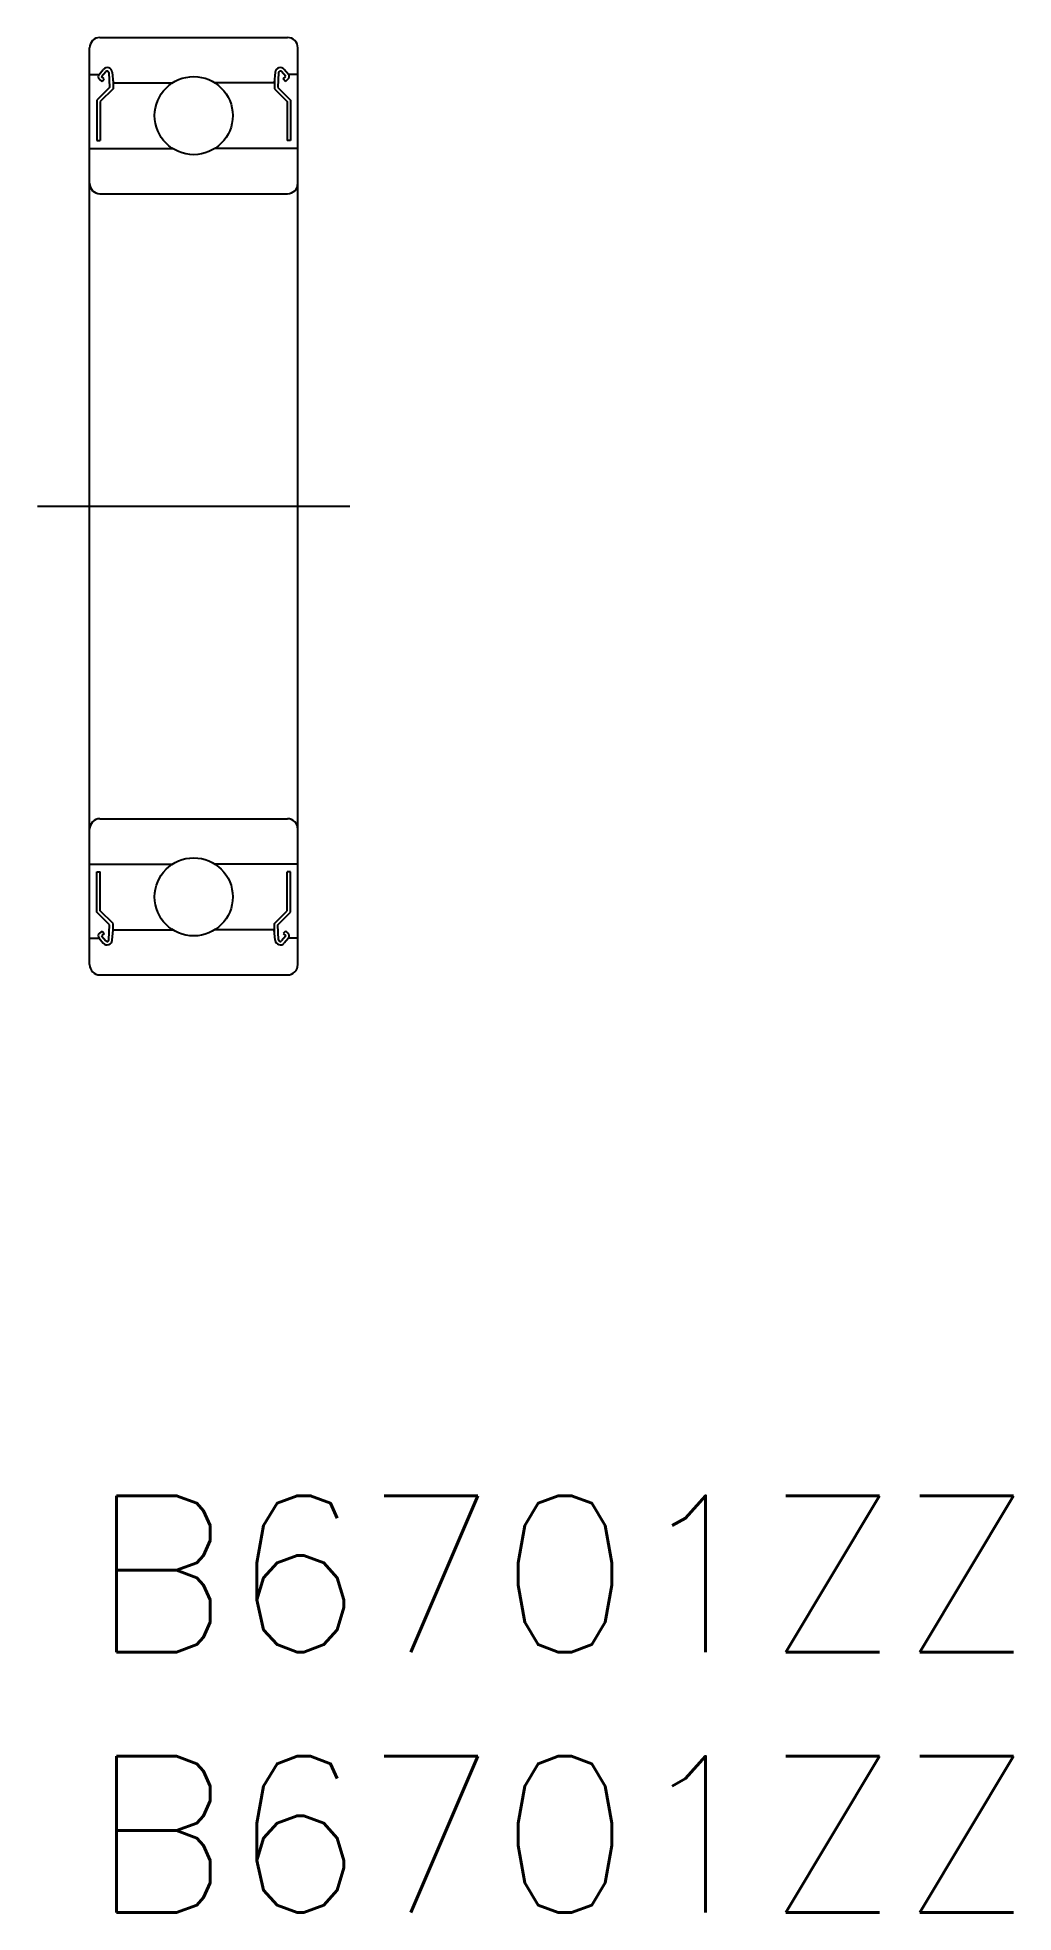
# Model space of a CAD drawing. Extents: x -1 to 17.7, y -8 to 28.
import ezdxf

# ---------------------------------------------------------------- set-up
doc = ezdxf.new("R2010")
doc.units = 0
doc.header["$LTSCALE"] = 0.5
doc.linetypes.add('CENTER', pattern=[50.8, 31.75, -6.35, 6.35, -6.35])
for name, color, linetype in [('MSM_CENTER', 1, 'CENTER'), ('MSM_CONTINUOUS', 7, 'CONTINUOUS'), ('MSM_PART_NUMBER', 7, 'CONTINUOUS')]:
    doc.layers.add(name, color=color, linetype=linetype)
doc.styles.get("Standard").update_dxf_attribs({"font": 'txt.shx', "height": 3, "bigfont": 'bigfont.shx'})

# ---------------------------------------------------------------- blocks, each defined once
blk = doc.blocks.new('*U4')
at = {"layer": 'MSM_PART_NUMBER'}
blk.add_text('B6701ZZ', height=3, dxfattribs=at).set_placement((0, -3))
blk = doc.blocks.new('*U5')
at = {"layer": 'MSM_PART_NUMBER'}
blk.add_text('B6701ZZ', height=3, dxfattribs=at).set_placement((0, -8))

msp = doc.modelspace()

# ---------------------------------------------------------------- linework, layer by layer
at = {"layer": 'MSM_CENTER'}
msp.add_line((-1, 19), (5, 19), dxfattribs=at)
at = {"layer": 'MSM_CONTINUOUS'}
for p, q in [((0, 10.2), (0, 27.8)), ((0.2, 28), (3.8, 28)), ((4, 10.2), (4, 27.8)), ((0.182, 27.29), (0.264, 27.387)), ((3.818, 27.29), (3.736, 27.387)), ((0, 27.29), (0.182, 27.29)), ((0.385, 27.04), (0.141, 26.796)), ((0.24, 27.156), (0.19, 27.198)), ((0.45, 27.013), (0.206, 26.769)), ((0.232, 27.248), (0.314, 27.345)), ((0.282, 27.206), (0.232, 27.248)), ((0.24, 27.156), (0.282, 27.206)), ((0.371, 27.326), (0.385, 27.04)), ((0.436, 27.333), (0.453, 27.13)), ((0.45, 27.166), (0.45, 27.013)), ((0.453, 27.13), (1.593, 27.13)), ((3.547, 27.13), (2.407, 27.13)), ((3.564, 27.333), (3.547, 27.13)), ((3.55, 27.166), (3.55, 27.013)), ((3.55, 27.013), (3.794, 26.769)), ((3.629, 27.326), (3.615, 27.04)), ((3.615, 27.04), (3.859, 26.796)), ((3.768, 27.248), (3.686, 27.345)), ((3.718, 27.206), (3.768, 27.248)), ((3.76, 27.156), (3.718, 27.206)), ((3.76, 27.156), (3.81, 27.198)), ((4, 27.29), (3.818, 27.29)), ((0.141, 26.796), (0.141, 26.02)), ((0.206, 26.769), (0.206, 26.02)), ((3.794, 26.769), (3.794, 26.02)), ((3.859, 26.796), (3.859, 26.02)), ((0.141, 26.02), (0.206, 26.02)), ((3.859, 26.02), (3.794, 26.02)), ((0, 25.87), (1.593, 25.87)), ((4, 25.87), (2.407, 25.87)), ((0.2, 25), (3.8, 25)), ((0.2, 13), (3.8, 13)), ((0, 12.13), (1.593, 12.13)), ((0.141, 11.98), (0.206, 11.98)), ((0.141, 11.204), (0.141, 11.98)), ((0.206, 11.231), (0.206, 11.98)), ((4, 12.13), (2.407, 12.13)), ((3.859, 11.98), (3.794, 11.98)), ((3.794, 11.231), (3.794, 11.98)), ((3.859, 11.204), (3.859, 11.98)), ((0.385, 10.96), (0.141, 11.204)), ((0.45, 10.987), (0.206, 11.231)), ((3.55, 10.987), (3.794, 11.231)), ((3.615, 10.96), (3.859, 11.204)), ((0.24, 10.844), (0.19, 10.802)), ((0.24, 10.844), (0.282, 10.794)), ((0.371, 10.674), (0.385, 10.96)), ((0.436, 10.667), (0.453, 10.87)), ((0.45, 10.834), (0.45, 10.987)), ((0.453, 10.87), (1.593, 10.87)), ((3.547, 10.87), (2.407, 10.87)), ((3.564, 10.667), (3.547, 10.87)), ((3.55, 10.834), (3.55, 10.987)), ((3.629, 10.674), (3.615, 10.96)), ((3.76, 10.844), (3.718, 10.794)), ((3.76, 10.844), (3.81, 10.802)), ((0, 10.71), (0.182, 10.71)), ((0.182, 10.71), (0.264, 10.613)), ((0.282, 10.794), (0.232, 10.752)), ((0.232, 10.752), (0.314, 10.655)), ((3.768, 10.752), (3.686, 10.655)), ((3.718, 10.794), (3.768, 10.752)), ((3.818, 10.71), (3.736, 10.613)), ((4, 10.71), (3.818, 10.71)), ((0.2, 10), (3.8, 10))]:
    msp.add_line(p, q, dxfattribs=at)
for centre in [(2, 26.5), (2, 11.5)]:
    msp.add_circle(centre, 0.75, dxfattribs=at)
for centre, radius, start, end in [((0.2, 27.8), 0.2, 90, 180), ((3.8, 27.8), 0.2, 0, 90), ((0.338, 27.324), 0.0977, 4.9968, 140.0002), ((3.662, 27.324), 0.0977, 39.9998, 175.0032), ((0.232, 27.248), 0.0651, 140.0002, 230.0848), ((0.339, 27.324), 0.0326, 2.8198, 140.0033), ((3.661, 27.324), 0.0326, 39.9967, 177.1802), ((3.768, 27.248), 0.0651, 309.9152, 39.9998), ((3.8, 25.2), 0.2, 270, 0), ((0.2, 25.2), 0.2, 180, 270), ((0.2, 12.8), 0.2, 90, 180), ((3.8, 12.8), 0.2, 0, 90), ((0.232, 10.752), 0.0651, 129.9152, 219.9998), ((3.768, 10.752), 0.0651, 320.0002, 50.0848), ((0.338, 10.676), 0.0977, 219.9998, 355.0032), ((0.339, 10.676), 0.0326, 219.9967, 357.1802), ((3.662, 10.676), 0.0977, 184.9968, 320.0002), ((3.661, 10.676), 0.0326, 182.8198, 320.0033), ((0.2, 10.2), 0.2, 180, 270), ((3.8, 10.2), 0.2, 270, 0)]:
    msp.add_arc(centre, radius, start, end, dxfattribs=at)

# ---------------------------------------------------------------- block references
for name in ['*U4', '*U5']:
    msp.add_blockref(name, (0, 0), dxfattribs=at)

doc.saveas('drawing.dxf')
